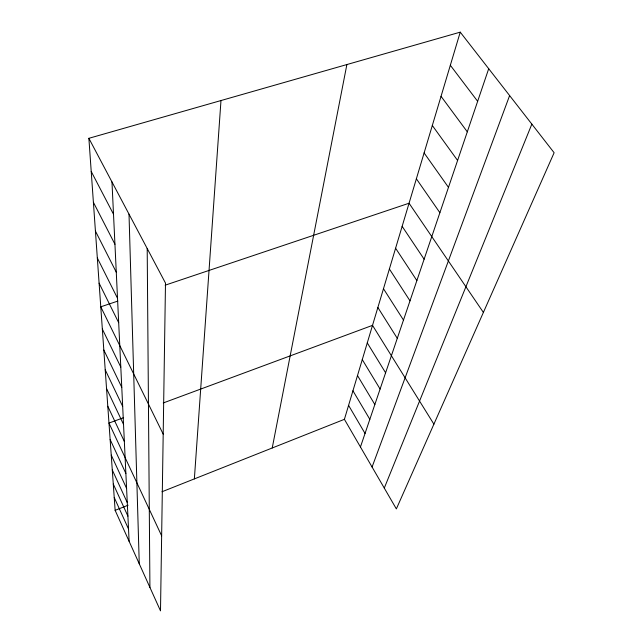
<?xml version="1.0" encoding="UTF-8"?>
<svg xmlns="http://www.w3.org/2000/svg" width="643" height="643" viewBox="0 0 643 643"><rect width="100%" height="100%" fill="white"/><g stroke="black" fill="none" stroke-linecap="round" stroke-linejoin="round"><path stroke-width="0.96" d="M194.363 478.898L220.983 100.541M272.23 447.978L346.882 64.557M460.243 32.15L554.121 152.737L396.361 508.902L344.407 419.324L460.243 32.15L88.879 138.309L115.137 510.349L160.501 610.85L165.492 283.089L88.879 138.309M360.45 446.981L488.704 68.713M372.072 467.027L509.618 95.574M384.281 488.077L531.849 124.131M115.137 510.349L128.086 505.213M161.996 491.75L344.407 419.324M123.625 417.645L108.98 423.078L161.642 535.812M163.258 402.952L372.522 325.35L433.896 424.163M117.79 301.101L100.774 306.815L163.185 434.121M165.171 285.179L409.061 203.228L483.391 312.426M450.333 65.273L477.653 101.313M441.042 96.321L467.308 131.831M432.313 125.481L457.599 160.461M424.107 152.93L448.476 187.362M416.367 178.794L439.884 212.704M402.14 226.336L424.123 259.201M395.59 248.23L416.873 280.573M389.385 268.999L410.001 300.836M383.477 288.723L403.482 320.069M377.867 307.483L397.286 338.339M367.274 342.896L385.607 372.795M362.274 359.614L380.093 389.039M357.5 375.56L374.845 404.535M352.943 390.799L369.829 419.324M348.578 405.371L365.039 433.462M91.218 171.464L113.514 214.256M93.396 202.304L114.944 244.26M95.429 231.07L116.279 272.206M97.326 257.964L117.524 298.288M99.102 283.161L118.69 322.69M102.341 329.063L120.804 367.081M103.828 350.033L121.768 387.319M105.219 369.829L122.676 406.4M106.545 388.549L123.536 424.428M107.791 406.272L124.356 441.484M110.138 439.507L125.875 473.425M111.239 455.107L126.591 488.399M112.284 469.945L127.274 502.617M113.281 484.058L127.917 516.152M114.237 497.513L128.528 529.036M111.97 181.945L129.114 541.318M129.01 214.151L139.258 563.79M147.199 248.519L149.923 587.429"/></g></svg>
